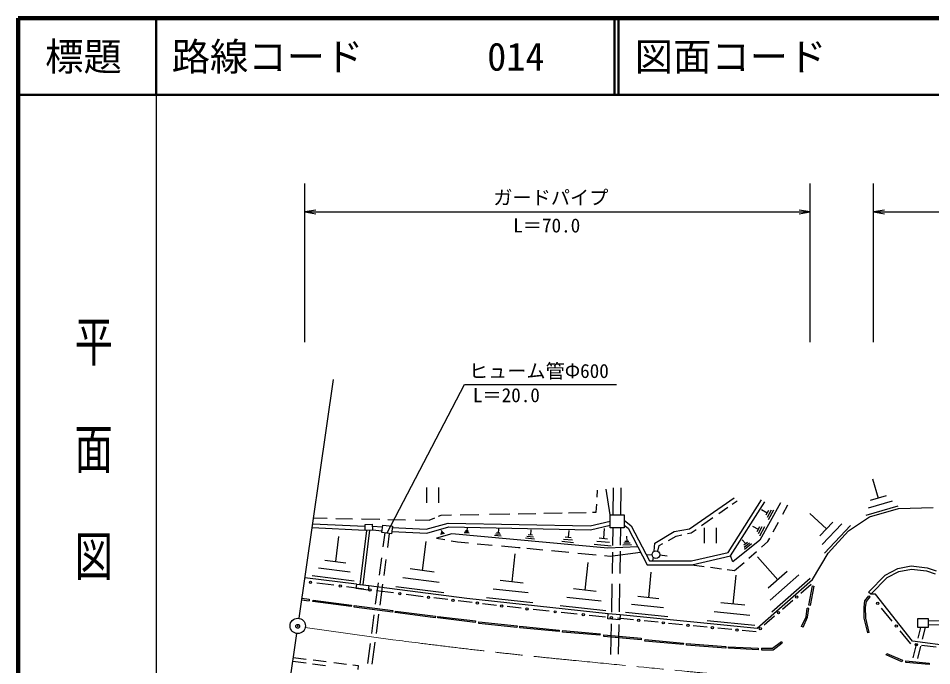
# Model space of a CAD drawing. Units: millimetres, scale not verified. Extents: x 40000 to 680000, y 20000 to 380000.
# Drawn here: x 40000 to 159108, y 295600 to 380000 of the extents above; entities that cross this region are included whole.
import ezdxf
from ezdxf.enums import TextEntityAlignment as Align

# ---------------------------------------------------------------- set-up
doc = ezdxf.new("R2010")
doc.units = ezdxf.units.MM
doc.header["$LTSCALE"] = 1000
doc.header["$PDMODE"] = 32
doc.header["$PDSIZE"] = 500
doc.linetypes.add('CHAIN', pattern=[18.5, 12, -1.5, 3.5, -1.5])
for name, color, linetype, lineweight in [('M-BGD', 7, 'Continuous', 25), ('M-BMK', 2, 'CHAIN', 13), ('M-BMK-SRVR', 3, 'Continuous', 25), ('M-STR-STR3', 7, 'Continuous', 25), ('M-TTL', 2, 'Continuous', 140), ('M-TTL-BAND', 7, 'Continuous', 25), ('M-TTL-LINE', 7, 'Continuous', 50)]:
    doc.layers.add(name, color=color, linetype=linetype, lineweight=lineweight)
doc.layers.add('M-OTRS', color=6, linetype='Continuous')
doc.layers.add('M-TTL-TXT', color=7, linetype='Continuous')
doc.styles.add('@ＭＳ ゴシック', font='')
doc.styles.add('ＭＳ ゴシック', font='')
doc.styles.get('@ＭＳ ゴシック').set_extended_font_data('@MS Gothic')
doc.styles.get('ＭＳ ゴシック').set_extended_font_data('MS Gothic')

# ---------------------------------------------------------------- blocks, each defined once
blk = doc.blocks.new('open_arrow')
at = {"color": 0, "linetype": 'Continuous', "lineweight": -2}
blk.add_lwpolyline([(7.5, 1.25), (0, 0), (7.5, -1.25)], dxfattribs=at)

msp = doc.modelspace()

# ---------------------------------------------------------------- linework, layer by layer
at = {"layer": 'M-BGD'}
for p, q in [((151382, 319945), (152122, 317445)), ((93289, 316852), (93289, 318852)), ((94789, 318852), (94789, 316852)), ((115480, 317588), (115534, 318502)), ((117170, 315273), (116640, 318600)), ((117554, 315273), (117617, 318791)), ((118554, 315273), (118617, 318773)), ((127528, 313456), (133367, 317465)), ((132578, 310363), (136903, 317212)), ((132891, 309922), (137326, 316945)), ((133107, 316662), (133755, 317114)), ((139371, 316842), (136677, 311956)), ((153932, 317065), (150802, 316155)), ((153162, 317745), (151072, 317135)), ((115362, 315606), (115425, 316664)), ((131356, 315443), (132522, 316255)), ((136892, 315945), (137652, 315535)), ((137822, 315845), (137472, 315215)), ((138162, 315865), (137642, 314925)), ((138492, 315875), (137802, 314625)), ((139687, 315348), (140341, 316555)), ((154692, 316385), (150522, 315165)), ((151011, 314992), (154797, 316101)), ((154797, 316101), (159301, 316232)), ((78468, 314867), (80271, 314832)), ((81415, 314810), (83562, 314768)), ((84775, 314745), (87135, 314699)), ((88170, 314679), (90493, 314634)), ((91745, 314609), (93599, 314573)), ((93599, 314573), (94314, 314878)), ((94793, 315082), (95148, 315233)), ((95148, 315233), (96498, 315258)), ((97640, 315279), (100070, 315324)), ((101430, 315349), (104110, 315398)), ((105182, 315418), (107507, 315461)), ((108509, 315479), (110937, 315524)), ((111760, 315539), (114047, 315581)), ((114868, 315596), (115362, 315606)), ((117170, 315273), (119011, 315273)), ((117170, 313573), (117170, 315273)), ((119011, 315273), (119011, 313573)), ((119011, 314592), (119921, 313835)), ((129097, 313870), (130583, 314905)), ((143202, 315465), (145382, 313425)), ((148269, 313164), (151011, 314992)), ((78336, 313618), (85249, 313291)), ((78360, 314117), (85232, 313792)), ((85225, 314031), (86158, 314061)), ((85251, 313231), (85225, 314031)), ((86184, 313261), (85251, 313231)), ((86158, 314061), (86184, 313261)), ((86166, 313808), (87493, 313699)), ((86182, 313305), (87437, 313202)), ((87408, 312949), (87521, 313943)), ((87521, 313943), (88782, 313799)), ((88782, 313799), (88669, 312806)), ((88759, 313598), (93208, 313382)), ((93208, 313382), (96072, 314197)), ((93266, 312879), (96137, 313696)), ((95162, 313285), (95252, 312975)), ((96072, 314197), (114563, 313823)), ((96137, 313696), (114615, 313321)), ((98522, 313565), (98492, 313185)), ((102612, 313425), (102562, 312895)), ((106832, 313335), (106772, 312635)), ((114563, 313823), (117170, 314435)), ((114615, 313321), (117178, 313923)), ((116412, 313475), (116292, 312165)), ((119011, 313573), (117170, 313573)), ((117527, 311274), (117566, 313573)), ((118527, 311297), (118566, 313573)), ((119011, 313942), (119523, 313515)), ((119523, 313515), (121984, 308758)), ((119921, 313835), (122288, 309258)), ((125508, 313077), (127528, 313456)), ((127729, 312917), (128378, 313370)), ((129481, 311590), (129481, 313590)), ((130981, 313590), (130981, 311590)), ((135742, 313785), (136482, 313385)), ((136642, 313685), (136312, 313075)), ((136972, 313705), (136472, 312785)), ((137302, 313725), (136632, 312495)), ((138444, 313050), (139121, 314301)), ((146232, 314335), (144532, 312515)), ((147382, 314115), (144842, 311385)), ((148532, 313885), (145142, 310255)), ((81762, 312455), (81352, 309165)), ((84571, 306195), (85456, 313238)), ((84967, 306142), (85861, 313251)), ((88669, 312806), (87408, 312949)), ((87583, 311117), (87819, 312902)), ((88173, 311002), (88415, 312834)), ((88703, 313100), (93266, 312879)), ((96529, 312790), (94532, 312245)), ((94532, 312245), (95634, 312043)), ((95562, 312835), (95042, 312695)), ((95472, 312925), (95082, 312815)), ((95372, 313015), (95122, 312935)), ((116867, 310928), (96529, 312790)), ((98782, 312885), (98142, 312945)), ((98722, 313025), (98232, 313075)), ((98652, 313165), (98322, 313195)), ((102972, 312505), (102092, 312585)), ((102882, 312695), (102222, 312755)), ((102782, 312875), (102342, 312915)), ((107312, 312105), (106132, 312215)), ((107192, 312355), (106302, 312435)), ((107062, 312605), (106472, 312655)), ((112252, 311965), (111092, 312065)), ((112082, 312285), (111312, 312355)), ((111782, 313245), (111702, 312325)), ((116842, 312115), (115742, 312215)), ((119322, 312475), (119352, 311805)), ((123014, 311594), (125508, 313077)), ((124792, 311944), (125779, 312500)), ((125779, 312500), (126504, 312655)), ((127273, 312820), (127729, 312917)), ((137754, 311777), (138000, 312231)), ((145593, 310292), (148269, 313164)), ((93142, 311785), (92672, 308015)), ((96457, 311892), (97255, 311745)), ((97255, 311745), (98717, 311613)), ((99842, 311510), (101799, 311332)), ((103027, 311221), (105245, 311019)), ((105245, 311019), (105438, 311001)), ((106297, 310919), (108420, 310717)), ((112412, 311635), (110872, 311775)), ((117302, 311185), (115112, 311385)), ((117072, 311655), (115432, 311805)), ((120768, 311110), (116867, 310928)), ((119942, 311375), (118812, 311325)), ((119792, 311595), (118942, 311555)), ((119632, 311815), (119072, 311785)), ((122898, 310516), (123014, 311594)), ((123379, 310518), (123586, 311263)), ((123586, 311263), (124031, 311514)), ((136677, 311956), (133192, 309154)), ((134412, 312025), (134852, 311485)), ((135082, 311665), (134622, 311295)), ((135342, 311575), (134662, 311025)), ((135602, 311475), (134692, 310745)), ((136927, 311059), (137754, 311777)), ((104732, 310175), (104342, 306545)), ((109526, 310612), (111788, 310397)), ((112975, 310284), (115372, 310056)), ((116424, 309956), (117185, 309884)), ((117185, 309884), (121141, 310389)), ((117465, 307640), (117512, 310382)), ((118465, 307638), (118514, 310516)), ((122642, 310045), (121908, 309993)), ((122762, 309258), (122810, 309704)), ((123642, 310035), (124632, 309945)), ((127781, 309258), (132578, 310363)), ((127837, 308758), (132891, 309922)), ((133192, 309154), (132891, 309922)), ((135279, 309629), (136251, 310472)), ((136382, 309785), (139022, 306795)), ((143566, 306847), (145593, 310292)), ((82722, 308985), (79972, 309335)), ((87092, 307411), (87388, 309644)), ((87691, 307360), (87968, 309454)), ((114272, 309035), (113882, 305465)), ((121984, 308758), (127837, 308758)), ((122288, 309258), (127781, 309258)), ((127837, 308758), (129439, 308541)), ((133408, 308005), (134640, 309075)), ((154683, 308277), (156448, 308608)), ((156448, 308608), (158504, 308364)), ((83812, 306605), (78312, 307305)), ((83272, 307795), (79142, 308325)), ((94242, 307815), (91092, 308215)), ((122492, 307785), (122162, 304465)), ((130241, 308433), (131686, 308238)), ((132445, 308135), (133408, 308005)), ((133562, 307385), (133182, 303645)), ((140262, 307885), (137772, 305695)), ((141772, 307435), (138022, 304145)), ((150903, 305217), (153056, 307422)), ((153056, 307422), (154683, 308277)), ((153298, 307097), (154816, 307895)), ((154816, 307895), (156462, 308203)), ((156462, 308203), (158416, 307972)), ((158416, 307972), (159574, 307586)), ((158504, 308364), (159701, 307965)), ((77350, 307120), (84116, 306267)), ((81156, 306089), (78937, 306372)), ((84062, 305659), (84143, 306253)), ((84143, 306253), (85721, 306039)), ((86588, 303605), (86956, 306386)), ((87177, 303476), (87544, 306253)), ((94872, 306465), (90152, 307055)), ((105852, 306375), (102822, 306705)), ((117379, 302577), (117442, 306278)), ((118380, 302645), (118442, 306278)), ((136343, 300494), (143566, 306847)), ((143272, 306985), (138272, 302595)), ((143392, 306171), (142028, 304995)), ((151189, 304937), (153298, 307097)), ((85039, 305592), (82820, 305876)), ((85641, 305445), (84062, 305659)), ((85721, 306039), (85641, 305445)), ((85721, 306039), (98504, 304425)), ((88923, 305096), (86704, 305379)), ((95492, 305105), (89212, 305895)), ((106482, 305085), (101932, 305575)), ((115372, 305295), (112392, 305625)), ((143066, 303478), (143551, 306020)), ((143748, 305982), (143263, 303440)), ((143551, 306020), (143748, 305982)), ((151189, 304937), (150875, 305188)), ((151781, 304937), (151189, 304937)), ((156590, 298790), (151781, 304937)), ((76931, 304203), (77918, 304069)), ((76958, 304401), (77945, 304267)), ((77945, 304267), (77918, 304069)), ((78409, 303961), (78435, 304159)), ((83404, 303318), (78409, 303961)), ((78435, 304159), (83430, 303516)), ((92806, 304599), (90587, 304883)), ((95993, 304221), (94172, 304437)), ((99180, 303842), (97359, 304058)), ((98504, 304425), (116919, 302417)), ((107102, 303785), (101042, 304445)), ((115992, 304025), (111522, 304515)), ((123542, 304325), (120772, 304605)), ((134742, 303485), (131622, 303795)), ((141005, 304114), (139641, 302939)), ((150281, 303246), (150397, 304068)), ((150397, 304068), (150914, 304701)), ((150481, 303233), (150587, 303985)), ((150587, 303985), (151069, 304575)), ((151069, 304575), (150956, 304722)), ((83430, 303516), (83404, 303318)), ((83788, 303241), (83813, 303439)), ((88813, 302597), (83788, 303241)), ((83813, 303439), (88839, 302796)), ((88839, 302796), (88813, 302597)), ((89151, 302521), (89176, 302719)), ((89176, 302719), (94385, 302060)), ((102367, 303464), (100546, 303680)), ((105554, 303086), (103733, 303302)), ((109221, 302707), (107126, 302923)), ((116602, 302755), (110642, 303405)), ((112889, 302329), (110793, 302545)), ((124122, 303145), (119972, 303565)), ((135402, 302155), (130722, 302625)), ((142718, 301980), (142876, 303098)), ((143074, 303070), (142876, 303098)), ((142912, 301923), (143074, 303070)), ((143263, 303440), (143066, 303478)), ((150302, 301790), (150281, 303246)), ((150502, 301816), (150481, 303233)), ((153959, 301411), (152578, 303108)), ((86087, 299818), (86405, 302220)), ((86693, 299822), (87023, 302313)), ((94360, 301862), (89151, 302521)), ((94385, 302060), (94360, 301862)), ((94687, 301822), (94710, 302021)), ((99578, 301255), (94687, 301822)), ((94710, 302021), (99601, 301453)), ((99601, 301453), (99578, 301255)), ((116556, 301950), (114461, 302167)), ((116863, 301719), (116919, 302417)), ((118421, 301595), (116863, 301719)), ((116919, 302417), (118477, 302292)), ((120223, 301572), (118128, 301788)), ((118477, 302292), (118421, 301595)), ((118477, 302292), (136343, 300494)), ((124702, 301965), (119162, 302525)), ((123425, 301258), (121596, 301437)), ((136052, 300825), (129812, 301455)), ((138618, 302057), (137254, 300882)), ((142149, 300725), (142718, 301980)), ((142331, 300642), (142912, 301923)), ((150777, 299891), (150302, 301790)), ((150971, 299940), (150502, 301816)), ((157306, 301762), (158661, 301762)), ((157306, 300562), (157306, 301762)), ((158661, 301762), (158661, 300562)), ((158661, 301491), (177899, 301252)), ((100051, 301116), (100072, 301315)), ((105028, 300583), (100051, 301116)), ((100072, 301315), (105049, 300782)), ((105049, 300782), (105028, 300583)), ((105386, 300550), (105405, 300749)), ((110524, 300049), (105386, 300550)), ((105405, 300749), (110544, 300248)), ((110544, 300248), (110524, 300049)), ((110977, 299976), (110994, 300176)), ((110994, 300176), (115862, 299766)), ((117285, 297047), (117353, 301062)), ((118286, 297091), (118352, 300994)), ((126627, 300943), (124797, 301123)), ((129828, 300629), (127999, 300809)), ((133030, 300315), (131200, 300494)), ((136232, 300000), (134402, 300180)), ((142331, 300642), (142149, 300725)), ((158661, 300562), (157306, 300562)), ((157333, 299176), (157681, 300562)), ((157924, 299065), (158299, 300562)), ((158661, 300991), (178053, 300750)), ((115845, 299567), (110977, 299976)), ((115862, 299766), (115845, 299567)), ((116342, 299412), (116360, 299611)), ((121221, 298981), (116342, 299412)), ((116360, 299611), (121238, 299180)), ((121238, 299180), (121221, 298981)), ((121711, 298806), (121729, 299006)), ((121729, 299006), (126732, 298558)), ((150971, 299940), (150777, 299891)), ((156375, 298441), (154995, 300138)), ((85568, 295893), (85912, 298493)), ((86160, 295798), (86538, 298656)), ((126714, 298358), (121711, 298806)), ((126732, 298558), (126714, 298358)), ((127128, 298283), (127142, 298483)), ((132243, 297910), (127128, 298283)), ((127142, 298483), (132258, 298110)), ((132258, 298110), (132243, 297910)), ((132607, 297872), (132617, 298072)), ((136486, 297687), (132607, 297872)), ((132617, 298072), (136496, 297887)), ((136496, 297887), (136486, 297687)), ((136901, 297892), (136895, 297689)), ((136901, 297892), (138338, 297887)), ((138338, 297887), (139511, 298742)), ((138412, 297693), (139628, 298580)), ((139511, 298742), (139628, 298580)), ((176227, 296240), (156590, 298790)), ((156696, 296638), (157135, 298387)), ((157292, 296547), (157695, 298153)), ((159681, 298013), (157792, 298258)), ((75843, 296674), (77548, 296461)), ((136895, 297689), (138412, 297693)), ((153176, 297025), (153257, 297208)), ((155213, 296123), (153176, 297025)), ((153257, 297208), (155294, 296306)), ((75781, 296178), (77519, 295961)), ((78360, 295855), (80064, 295642)), ((78446, 296349), (80158, 296134)), ((81144, 296011), (82806, 295803)), ((83607, 295703), (84336, 295612)), ((84336, 295612), (84274, 295116)), ((155294, 296306), (155213, 296123)), ((155714, 296029), (155733, 296228)), ((158756, 295746), (155714, 296029)), ((155733, 296228), (158775, 295945)), ((158775, 295945), (158756, 295746))]:
    msp.add_line(p, q, dxfattribs=at)
for centre, radius in [((123141, 310079), 500), ((78105, 306479), 150), ((81988, 305982), 150), ((85872, 305486), 150), ((89755, 304989), 150), ((93489, 304518), 150), ((96676, 304140), 150), ((99863, 303761), 150), ((141516, 304555), 150), ((152061, 303745), 150), ((103050, 303383), 150), ((106340, 303004), 150), ((110007, 302626), 150), ((139130, 302498), 150), ((113675, 302248), 150), ((117342, 301869), 150), ((120910, 301505), 150), ((124111, 301190), 150), ((127313, 300876), 150), ((130514, 300562), 150), ((133716, 300247), 150), ((136743, 300441), 150), ((154477, 300775), 150), ((157084, 298350), 150)]:
    msp.add_circle(centre, radius, dxfattribs=at)
at = {"layer": 'M-BMK'}
msp.add_line((77419, 300586), (88845, 298981), dxfattribs=at)
msp.add_open_spline([(88845, 298981), (93253, 298427), (97662, 297872), (102077, 297376), (105991, 296935), (109911, 296540), (113832, 296155), (117578, 295787), (121326, 295429), (125073, 295063), (128924, 294688), (132774, 294305), (136635, 294035), (139611, 293828), (142594, 293687), (145563, 293393), (148221, 293130), (150868, 292743), (153528, 292494), (156156, 292248), (158797, 292136), (161429, 291916), (164501, 291659), (167560, 291254), (170614, 290824), (171994, 290629), (173372, 290430), (174751, 290230)], degree=3, knots=[0, 0, 0, 0, 1, 1, 1, 2, 2, 2, 3, 3, 3, 4, 4, 4, 5, 5, 5, 6, 6, 6, 7, 7, 7, 8, 8, 8, 9, 9, 9, 9], dxfattribs=at)
at = {"layer": 'M-BMK-SRVR'}
for p, q in [((81071, 332902), (76583, 301801)), ((76291, 299780), (72713, 274988))]:
    msp.add_line(p, q, dxfattribs=at)
msp.add_circle((76439, 300788), 1000, dxfattribs=at)
at = {"layer": 'M-OTRS'}
msp.add_point((76442, 300740), dxfattribs=at)
at = {"layer": 'M-STR-STR3'}
for p, q in [((77350, 337767), (77350, 358483)), ((143271, 337767), (143271, 358483)), ((151522, 337767), (151522, 358483)), ((77350, 354754), (143271, 354754)), ((151522, 354754), (233380, 354754)), ((88117, 312943), (98176, 332275)), ((98176, 332275), (117999, 332275))]:
    msp.add_line(p, q, dxfattribs=at)
at = {"layer": 'M-TTL'}
for p, q in [((40000, 380000), (40000, 20000)), ((680000, 380000), (40000, 380000))]:
    msp.add_line(p, q, dxfattribs=at)
at = {"layer": 'M-TTL-BAND'}
msp.add_line((58000, 370000), (58000, 20000), dxfattribs=at)
at = {"layer": 'M-TTL-LINE'}
for p, q in [((58000, 380000), (58000, 370000)), ((117750, 380000), (117750, 370000)), ((118250, 380000), (118250, 370000)), ((40000, 370000), (680000, 370000))]:
    msp.add_line(p, q, dxfattribs=at)

# ---------------------------------------------------------------- block references
at = {"layer": 'M-STR-STR3', "xscale": 193, "yscale": 193}
for p in [(77350, 354754), (151522, 354754)]:
    msp.add_blockref('open_arrow', p, dxfattribs=at)
at = {"layer": 'M-STR-STR3', "xscale": 193, "yscale": 193, "rotation": 180}
msp.add_blockref('open_arrow', (143271, 354754), dxfattribs=at)

# ---------------------------------------------------------------- texts
at = {"layer": 'M-STR-STR3', "style": 'ＭＳ ゴシック'}
for s, p in [('ガードパイプ', (101938, 355162)), ('L＝70.0', (104543, 351526)), ('ヒューム管Φ600', (98757, 332558)), ('L＝20.0', (99280, 329403))]:
    msp.add_text(s, height=1833, dxfattribs=at).set_placement(p, align=Align.BOTTOM_LEFT)
at = {"layer": 'M-TTL-BAND', "style": '@ＭＳ ゴシック', "width": 1.4}
msp.add_text('平  面  図', height=3666, rotation=270, dxfattribs=at).set_placement((49777, 306475), align=Align.MIDDLE_RIGHT)
at = {"layer": 'M-TTL-TXT', "style": 'ＭＳ ゴシック'}
msp.add_text('標題', height=3666, dxfattribs=at).set_placement((48500, 375000), align=Align.MIDDLE_CENTER)
for s, p in [('路線コード', (60000, 375000)), ('014', (101142, 375000)), ('図面コード', (120380, 375000))]:
    msp.add_text(s, height=3666, dxfattribs=at).set_placement(p, align=Align.MIDDLE_LEFT)

doc.saveas('drawing.dxf')
